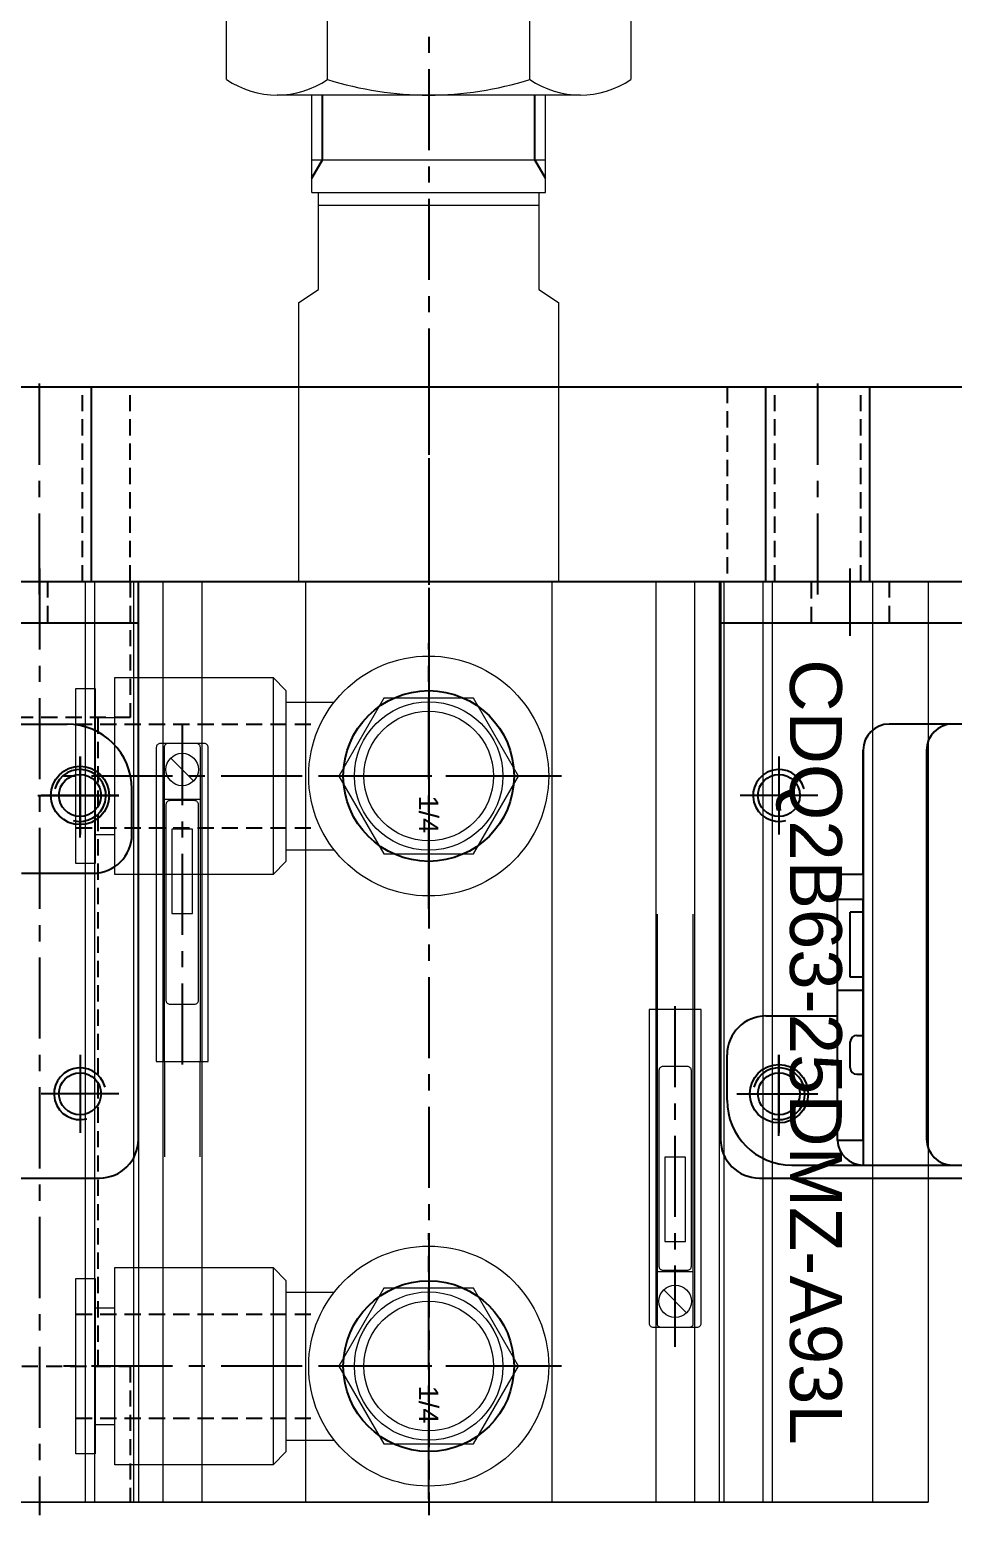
# Model space of a CAD drawing. Header units: inches. Extents: x 0 to 77285, y -118 to 40065.
# Drawn here: x 70664.1 to 70735.3, y 27925.8 to 28040.3 of the extents above; entities that cross this region are included whole.
import ezdxf
from ezdxf.enums import TextEntityAlignment as Align

# ---------------------------------------------------------------- set-up
doc = ezdxf.new("R2010")
doc.units = ezdxf.units.IN
doc.header["$LTSCALE"] = 5
doc.header["$MEASUREMENT"] = 0
doc.linetypes.add('CENTER', pattern=[2, 1.25, -0.25, 0.25, -0.25])
doc.linetypes.add('HIDDEN', pattern=[0.375, 0.25, -0.125])
for name, color, linetype in [('11', 1, 'CENTER'), ('22', 2, 'HIDDEN'), ('77', 40, 'HIDDEN'), ('99', 181, 'Continuous'), ('BOM-T', 4, 'Continuous'), ('T', 3, 'Continuous'), ('Y', 60, 'Continuous')]:
    doc.layers.add(name, color=color, linetype=linetype)
doc.layers.add('88', color=35, linetype='Continuous', lineweight=5)
doc.styles.get("Standard").update_dxf_attribs({"font": 'arial.ttf'})

# ---------------------------------------------------------------- blocks, each defined once
blk = doc.blocks.new('A$C323c1dae')
for p, q in [((-15.59, 38.71), (-15.59, 47.29)), ((-7.79, 38.71), (-7.79, 47.29)), ((7.79, 38.71), (7.79, 47.29)), ((15.59, 47.29), (15.59, 38.71)), ((11.69, 37.5), (-11.69, 37.5)), ((-9, 30), (-9, 37.5)), ((9, 30), (9, 37.5)), ((-9, 32.5), (9, 32.5)), ((-9, 30), (9, 30)), ((-8.5, 22.5), (-8.5, 30)), ((8.5, 30), (8.5, 22.5)), ((-8.5, 29), (8.5, 29)), ((-10, 21.5), (-8.5, 22.5)), ((8.5, 22.5), (10, 21.5)), ((-10, 0), (-10, 21.5)), ((10, 21.5), (10, 0)), ((-38.5, 0), (38.5, 0)), ((-38.5, 0), (38.5, 0)), ((-26.48, 0), (-26.48, -71)), ((-25.75, 0), (-25.75, -71)), ((-22.75, 0), (-22.75, -71)), ((-22.38, 0), (-22.38, -71)), ((-20.5, 0), (-20.5, -71)), ((-20.5, 0), (-20.5, -71)), ((-17.5, 0), (-17.5, -71)), ((-17.5, 0), (-17.5, -71)), ((-9.5, 0), (-9.5, -71)), ((-9.5, 0), (-9.5, -71)), ((9.5, 0), (9.5, -71)), ((9.5, 0), (9.5, -71)), ((17.5, 0), (17.5, -71)), ((17.5, 0), (17.5, -71)), ((20.5, 0), (20.5, -71)), ((20.5, 0), (20.5, -71)), ((22.38, 0), (22.38, -71)), ((22.75, 0), (22.75, -71)), ((25.75, 0), (25.75, -71)), ((26.48, 0), (26.48, -71)), ((34.21, 0), (34.21, -71)), ((38.5, 0), (38.5, -71)), ((38.5, 0), (38.5, -71)), ((-12, -7.4), (-12, -22.6)), ((-11, -9.3), (-7.29, -9.3)), ((-25.7, -10.5), (-24.2, -10.5)), ((-18.12, -15.38), (-19.88, -13.62)), ((-17.6, -16.8), (-20.4, -16.8)), ((-25.7, -19.5), (-24.2, -19.5)), ((-11, -20.7), (-7.29, -20.7)), ((-12, -52.9), (-12, -68.1)), ((17.6, -53.2), (20.4, -53.2)), ((-11, -54.8), (-7.29, -54.8)), ((19.88, -56.38), (18.12, -54.62)), ((-25.7, -56), (-24.2, -56)), ((-25.7, -65), (-24.2, -65)), ((-11, -66.2), (-7.29, -66.2)), ((-38.5, -71), (38.5, -71)), ((38.5, -71), (-38.5, -71))]:
    blk.add_line(p, q)
for points in [[(-12, -7.4), (-11, -8.4), (-11, -21.6), (-12, -22.6), (-24.2, -22.6), (-24.2, -22.6), (-24.2, -7.4), (-24.2, -7.4)], [(-25.7, -8.25), (-25.7, -21.75), (-27.2, -21.75), (-27.2, -8.25)], [(-3.46, -21), (3.46, -21), (6.93, -15), (3.46, -9), (-3.46, -9), (-6.93, -15)], [(-19.8, -19.1), (-19.8, -25.6), (-18.2, -25.6), (-18.2, -19.1)], [(19.8, -50.9), (19.8, -44.4), (18.2, -44.4), (18.2, -50.9)], [(-25.7, -53.75), (-25.7, -67.25), (-27.2, -67.25), (-27.2, -53.75)], [(-12, -52.9), (-11, -53.9), (-11, -67.1), (-12, -68.1), (-24.2, -68.1), (-24.2, -68.1), (-24.2, -52.9), (-24.2, -52.9)], [(-3.46, -66.5), (3.46, -66.5), (6.93, -60.5), (3.46, -54.5), (-3.46, -54.5), (-6.93, -60.5)]]:
    blk.add_lwpolyline(points, close=True)
for points in [[(-20.7, -12.5, 0.414214), (-21, -12.8), (-21, -37), (-17, -37), (-17, -12.8, 0.414214), (-17.3, -12.5)], [(-20.1, -12.5, 0.414214), (-20.4, -12.8), (-20.4, -37), (-17.6, -37), (-17.6, -12.8, 0.414214), (-17.9, -12.5)], [(-19.95, -16.9, 0.414214), (-20.25, -17.2), (-20.25, -32.3, 0.414214), (-19.95, -32.6), (-18.05, -32.6, 0.414214), (-17.75, -32.3), (-17.75, -17.2, 0.414214), (-18.05, -16.9)], [(20.7, -57.5, 0.414214), (21, -57.2), (21, -33), (17, -33), (17, -57.2, 0.414214), (17.3, -57.5)], [(20.1, -57.5, 0.414214), (20.4, -57.2), (20.4, -33), (17.6, -33), (17.6, -57.2, 0.414214), (17.9, -57.5)], [(19.95, -53.1, 0.414214), (20.25, -52.8), (20.25, -37.7, 0.414214), (19.95, -37.4), (18.05, -37.4, 0.414214), (17.75, -37.7), (17.75, -52.8, 0.414214), (18.05, -53.1)]]:
    blk.add_lwpolyline(points, format="xyb", close=True)
for points in [[(20.35, -25.65), (20.35, -33), (17.65, -33), (17.65, -25.65)], [(-20.35, -44.35), (-20.35, -37), (-17.65, -37), (-17.65, -44.35)]]:
    blk.add_lwpolyline(points)
for centre, radius in [((0, -15), 9.25), ((0, -15), 5.72), ((0, -15), 5), ((-19, -14.5), 1.25), ((0, -60.5), 9.25), ((0, -60.5), 5.72), ((19, -55.5), 1.25), ((0, -60.5), 5)]:
    blk.add_circle(centre, radius)
for centre, radius, start, end in [((-11.69, 44.4), 6.9, 235.6158, 304.3842), ((0, 63.29), 25.79, 252.412, 287.588), ((11.69, 44.4), 6.9, 235.6158, 304.3842)]:
    blk.add_arc(centre, radius, start, end)
at = {"layer": '11'}
for p, q in [((0, 59.5), (0, -72)), ((-30, 1), (-30, -72)), ((0, -4.75), (0, -25.25)), ((0, -25.25), (0, -4.75)), ((-19, -11), (-19, -38.5)), ((10.25, -15), (-28.15, -15)), ((10.25, -15), (-10.25, -15)), ((7.58, -15), (-7.58, -15)), ((19, -59), (19, -31.5)), ((0, -50.25), (0, -70.75)), ((0, -70.75), (0, -50.25)), ((10.25, -60.5), (-28.15, -60.5)), ((10.25, -60.5), (-10.25, -60.5)), ((7.58, -60.5), (-7.58, -60.5))]:
    blk.add_line(p, q, dxfattribs=at)
at = {"layer": '22'}
for p, q in [((-23, 0), (-23, -10.5)), ((-23, -10.5), (-37, -10.5)), ((-27.2, -11), (-8.7, -11)), ((-25.5, -10.5), (-25.5, -60.5)), ((-27.2, -19), (-8.7, -19)), ((-27.2, -56.5), (-8.7, -56.5)), ((-37, -60.5), (-23, -60.5)), ((-23, -60.5), (-23, -71)), ((-27.2, -64.5), (-8.7, -64.5))]:
    blk.add_line(p, q, dxfattribs=at)
at = {"layer": 'T'}
for p, q in [((-8.19, 32.5), (-8.19, 37.5)), ((8.19, 32.5), (8.19, 37.5)), ((-9, 31.09), (-8.19, 32.5)), ((9, 31.09), (8.19, 32.5))]:
    blk.add_line(p, q, dxfattribs=at)
for centre in [(0, -15), (0, -60.5)]:
    blk.add_circle(centre, 6.58, dxfattribs=at)
at = {"layer": 'BOM-T', "color": 4}
blk.add_text('CDQ2B63-25DMZ-A93L', height=4, rotation=270, dxfattribs=at).set_placement((29.85, -6), align=Align.MIDDLE_LEFT)
at = {"layer": 'Defpoints', "color": 4}
for p in [(0, -16.5), (0, -62)]:
    blk.add_text('1/4', height=1.5, rotation=270, dxfattribs=at).set_placement(p, align=Align.MIDDLE_LEFT)
blk = doc.blocks.new('A$C8b1ceeae')
for p, q in [((-10, 0), (10, 0)), ((-10, 0), (-10, -43)), ((10, 0), (10, -7)), ((100, 0), (120, 0)), ((100, 0), (100, -7)), ((120, -43), (120, 0)), ((-10, -3.2), (10, -3.2)), ((100, -3.2), (120, -3.2)), ((13, -10), (97, -10)), ((-7, -46), (117, -46))]:
    blk.add_line(p, q)
for centre in [(-5.5, -16.5), (115.5, -16.5), (-5.5, -39.5), (115.5, -39.5)]:
    blk.add_circle(centre, 1.62)
for centre, start, end in [((13, -7), 180, 270), ((97, -7), 270, 0), ((-7, -43), 180, 270), ((117, -43), 270, 0)]:
    blk.add_arc(centre, 3, start, end)
at = {"layer": '11'}
for p, q in [((0, -4.2), (0, 1)), ((110, -4.2), (110, 1)), ((-5.5, -13.5), (-5.5, -19.5)), ((115.5, -13.5), (115.5, -19.5)), ((-2.5, -16.5), (-8.5, -16.5)), ((118.5, -16.5), (112.5, -16.5)), ((-5.5, -36.5), (-5.5, -42.5)), ((115.5, -36.5), (115.5, -42.5)), ((-8.5, -39.5), (-2.5, -39.5)), ((118.5, -39.5), (112.5, -39.5))]:
    blk.add_line(p, q, dxfattribs=at)
at = {"layer": '22'}
for p, q in [((-3, -3.2), (-3, 0)), ((3, 0), (3, -3.2)), ((107, -3.2), (107, 0)), ((113, 0), (113, -3.2))]:
    blk.add_line(p, q, dxfattribs=at)
at = {"layer": 'T'}
for centre, start, end in [((-5.5, -16.5), 15, 285), ((115.5, -16.5), 255, 165), ((-5.5, -39.5), 255, 165), ((115.5, -39.5), 15, 285)]:
    blk.add_arc(centre, 2, start, end, dxfattribs=at)
blk = doc.blocks.new('A$C9c3b0687E')
for p, q in [((114.5, 28.5), (8.5, 28.5)), ((114.5, 28.5), (8.5, 28.5)), ((114.5, 28.5), (120, 28.5)), ((6.5, 16.9), (6.5, 26.5)), ((6.5, 26.5), (6.5, -5.5)), ((11.38, 26.5), (11.38, -3.5)), ((125, 20), (125, 23.5)), ((4.5, 16.9), (4.5, -3.6)), ((6.5, 16.9), (4.5, 16.9)), ((116.5, 17), (122, 17)), ((4.5, 15), (6.5, 15)), ((6.5, 15), (6.5, 4.5)), ((6.5, -3.6), (6.5, 15)), ((5.5, 9), (5.5, 14)), ((6.5, 14), (5.5, 14)), ((6.5, 9), (5.5, 9)), ((4.5, 8), (6.5, 8)), ((-1, 6), (4.5, 6)), ((5.5, 2), (5.5, 4)), ((6, 4.5), (6.5, 4.5)), ((-4, -0.5), (-4, 3)), ((6, 1.5), (6.5, 1.5)), ((6.5, 1.5), (6.5, -3.6)), ((6.5, -3.6), (4.5, -3.6)), ((1, -5.5), (6.5, -5.5)), ((6.5, -5.5), (114.5, -5.5)), ((6.5, -5.5), (114.5, -5.5))]:
    blk.add_line(p, q)
for centre in [(121, 23), (0, 0)]:
    blk.add_circle(centre, 2.25)
for centre, radius, start, end in [((8.5, 26.5), 2, 90, 180), ((8.5, 26.5), 2, 90, 180), ((13.38, 26.5), 2, 90, 180), ((120, 23.5), 5, 0, 90), ((122, 20), 3, 270, 0), ((-1, 3), 3, 90, 180), ((6, 4), 0.5, 90, 180), ((6, 2), 0.5, 180, 270), ((1, -0.5), 5, 180, 270), ((6.5, -3.5), 2, 182.866, 270), ((13.38, -3.5), 2, 180, 270)]:
    blk.add_arc(centre, radius, start, end)
at = {"layer": '11'}
for p, q in [((121, 19.75), (121, 26.25)), ((117.75, 23), (124.25, 23)), ((0, -3.25), (0, 3.25)), ((-3.25, 0), (3.25, 0))]:
    blk.add_line(p, q, dxfattribs=at)
blk = doc.blocks.new('A$C8a6ad95f')
for p, q in [((-155, 15, 0), (155, 15, 0)), ((-155, 0, 0), (155, 0, 0))]:
    blk.add_line(p, q)
at = {"layer": '11'}
for p, q in [((-30, -1), (-30, 16)), ((0, 16), (0, -1)), ((30, -1), (30, 16))]:
    blk.add_line(p, q, dxfattribs=at)
at = {"layer": '22'}
for p, q in [((-23, 0), (-23, 15)), ((23, 15), (23, 0))]:
    blk.add_line(p, q, dxfattribs=at)
at = {"layer": '77'}
for p, q in [((-26.68, 0), (-26.68, 15)), ((26.68, 0), (26.68, 15)), ((33.32, 0), (33.32, 15))]:
    blk.add_line(p, q, dxfattribs=at)
at = {"layer": 'T'}
for p, q in [((-26, 0), (-26, 15)), ((26, 0), (26, 15)), ((34, 0), (34, 15))]:
    blk.add_line(p, q, dxfattribs=at)
blk = doc.blocks.new('A$C9345a28b')
blk.add_blockref('A$C8a6ad95f', (125, -58, 0))
at = {"layer": '88'}
blk.add_blockref('A$C323c1dae', (125, -58, 0), dxfattribs=at)
at = {"layer": '99'}
for p in [(-22.879, -97.5, 0), (152, -97.5, 0)]:
    blk.add_blockref('A$C9c3b0687E', p, dxfattribs=at)
at = {"layer": 'Y'}
for p in [(-17.379, -58, 0), (157.5, -58, 0)]:
    blk.add_blockref('A$C8b1ceeae', p, dxfattribs=at)
blk = doc.blocks.new('A$C368a4807')
blk.add_blockref('A$C9345a28b', (0, 0))

msp = doc.modelspace()

# ---------------------------------------------------------------- block references
msp.add_blockref('A$C368a4807', (70569.82571066, 28055.79321227))

doc.saveas('drawing.dxf')
